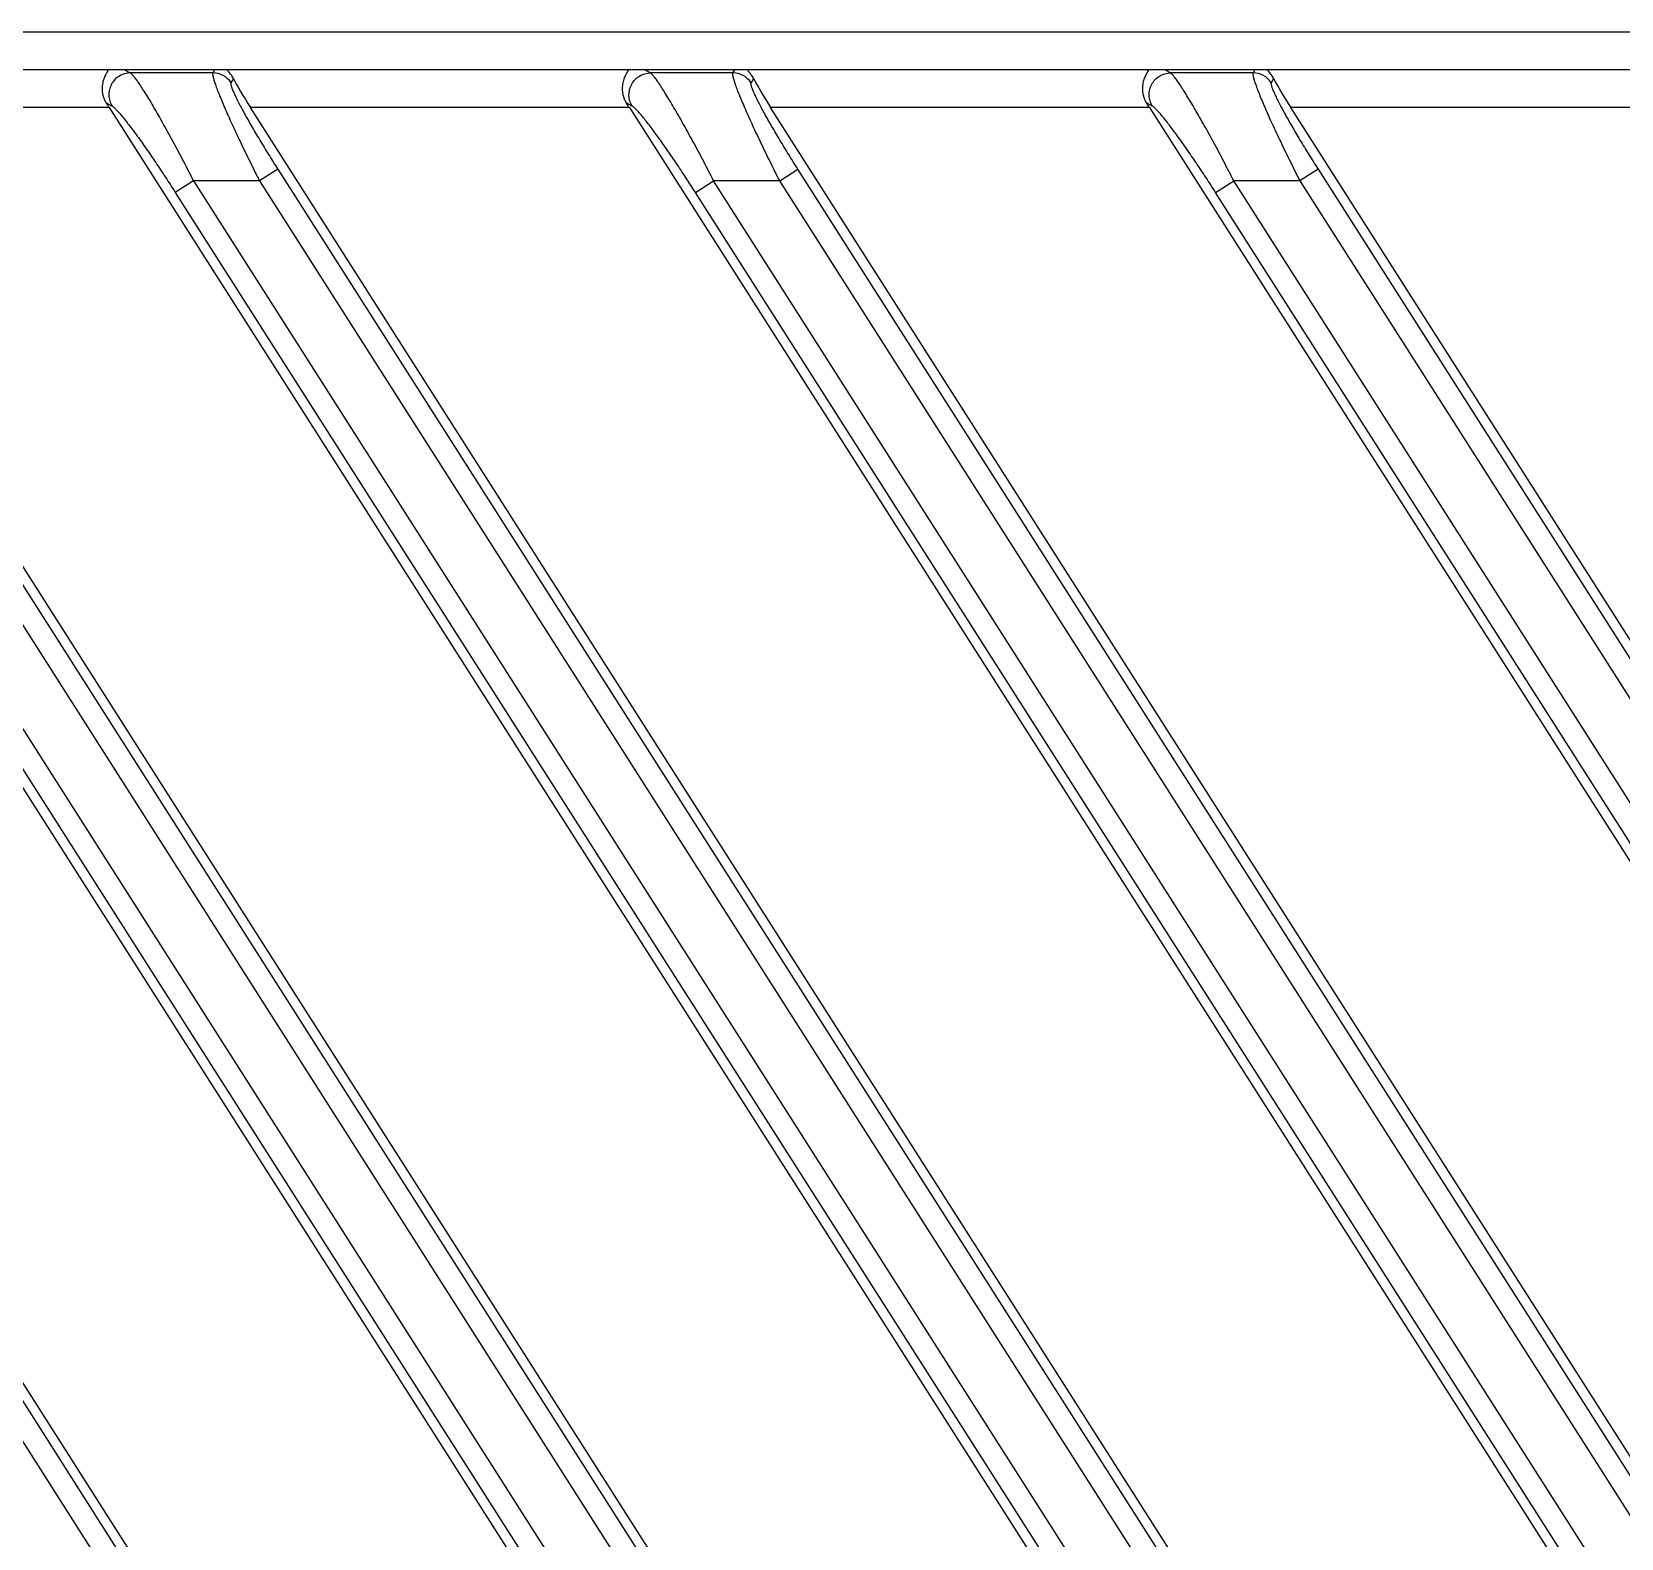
# Model space of a CAD drawing. Header units: millimetres. Extents: x 620 to 19791, y 2539 to 6969.
# Drawn here: x 16950.77 to 16980.12, y 4446.94 to 4474.76 of the extents above; entities that cross this region are included whole.
import ezdxf

# ---------------------------------------------------------------- set-up
doc = ezdxf.new("R2010")
doc.units = ezdxf.units.MM

# ---------------------------------------------------------------- blocks, each defined once
blk = doc.blocks.new('DTGFH')
at = {"color": 7, "linetype": 'Continuous'}
for p, q in [((9401.048, 4441.2), (8801.048, 4441.2)), ((9326.572, 4441.2), (9326.68, 4441.141)), ((9328.236, 4441.2), (9328.203, 4441.141)), ((9336.284, 4441.141), (9336.176, 4441.2)), ((9337.808, 4441.141), (9337.84, 4441.2)), ((9345.888, 4441.141), (9345.78, 4441.2)), ((9347.444, 4441.2), (9347.412, 4441.141)), ((9328.203, 4441.141), (9326.68, 4441.141)), ((9328.584, 4441.038), (9328.539, 4440.957)), ((9337.808, 4441.141), (9336.284, 4441.141)), ((9338.188, 4441.038), (9338.144, 4440.957)), ((9347.412, 4441.141), (9345.888, 4441.141)), ((9347.792, 4441.038), (9347.748, 4440.957)), ((9326.235, 4440.588), (9326.344, 4440.529)), ((9335.948, 4440.529), (9335.839, 4440.588)), ((9345.552, 4440.529), (9345.443, 4440.588)), ((9326.292, 4440.5), (9322.523, 4440.5)), ((9326.292, 4440.5), (9395.966, 4331.134)), ((9335.896, 4440.5), (9328.9, 4440.5)), ((9396.638, 4334.173), (9328.9, 4440.5)), ((9335.896, 4440.5), (9400.314, 4339.384)), ((9345.5, 4440.5), (9338.504, 4440.5)), ((9400.348, 4343.425), (9338.504, 4440.5)), ((9345.5, 4440.5), (9359.577, 4418.404)), ((9355.104, 4440.5), (9348.109, 4440.5)), ((9360.311, 4421.346), (9348.109, 4440.5)), ((9327.847, 4439.149), (9327.511, 4438.935)), ((9329.067, 4439.149), (9327.847, 4439.149)), ((9327.847, 4439.149), (9394.687, 4334.23)), ((9329.403, 4439.363), (9329.067, 4439.149)), ((9329.067, 4439.149), (9394.687, 4336.146)), ((9329.403, 4439.363), (9395.024, 4336.36)), ((9337.115, 4438.935), (9337.451, 4439.149)), ((9338.671, 4439.149), (9337.451, 4439.149)), ((9398.997, 4342.541), (9337.451, 4439.149)), ((9338.671, 4439.149), (9339.008, 4439.363)), ((9398.997, 4344.457), (9338.671, 4439.149)), ((9399.333, 4344.671), (9339.008, 4439.363)), ((9346.719, 4438.935), (9347.055, 4439.149)), ((9348.276, 4439.149), (9347.055, 4439.149)), ((9360.256, 4418.427), (9347.055, 4439.149)), ((9348.612, 4439.363), (9348.276, 4439.149)), ((9348.276, 4439.149), (9360.039, 4420.684)), ((9348.612, 4439.363), (9360.375, 4420.898)), ((9327.511, 4438.935), (9394.351, 4334.016)), ((9398.661, 4342.327), (9337.115, 4438.935)), ((9359.92, 4418.213), (9346.719, 4438.935)), ((9396.214, 4304.688), (9312.326, 4436.366)), ((9319.402, 4436.24), (9395.966, 4316.058)), ((9396.638, 4319.098), (9322.523, 4435.435)), ((9312.941, 4435.053), (9395.024, 4306.209)), ((9322.545, 4435.053), (9395.024, 4321.285)), ((9312.605, 4434.839), (9394.687, 4305.995)), ((9320.988, 4434.839), (9394.687, 4319.154)), ((9322.209, 4434.839), (9394.687, 4321.07)), ((9320.652, 4434.625), (9394.351, 4318.94)), ((9322.523, 4104.4), (9376.7, 4104.4)), ((9401.048, 4103.7), (8801.548, 4103.7))]:
    blk.add_line(p, q, dxfattribs=at)
for centre in [(9328.202, 4440.739), (9337.806, 4440.739), (9347.41, 4440.739)]:
    blk.add_arc(centre, 0.402, 32.7568, 89.7432, dxfattribs=at)
for centre, start_param, end_param in [((9328.973, 4440.5), 0.647746, 1.523567), ((9338.577, 4440.5), 0.647746, 1.523567), ((9348.181, 4440.5), 0.647746, 1.523567), ((9326.219, 4440.5), -1.618026, -1.492115), ((9335.823, 4440.5), -1.618026, -1.492115), ((9345.427, 4440.5), -1.618026, -1.492115)]:
    blk.add_ellipse(centre, major_axis=(-0.449, 0.699), ratio=0.073624, start_param=start_param, end_param=end_param, dxfattribs=at)
for points, knots in [([(9326.246, 4441.2), (9326.249, 4441.2), (9326.253, 4441.2), (9326.258, 4441.199), (9326.261, 4441.197), (9326.263, 4441.196), (9326.265, 4441.193), (9326.266, 4441.189), (9326.266, 4441.185), (9326.265, 4441.18), (9326.262, 4441.173), (9326.257, 4441.164), (9326.251, 4441.153), (9326.244, 4441.141), (9326.237, 4441.128), (9326.229, 4441.114), (9326.217, 4441.092), (9326.203, 4441.062), (9326.188, 4441.022), (9326.175, 4440.978), (9326.165, 4440.929), (9326.159, 4440.877), (9326.159, 4440.82), (9326.166, 4440.762), (9326.18, 4440.702), (9326.203, 4440.643), (9326.224, 4440.606), (9326.235, 4440.588)], [0, 0, 0, 0, 0.012577, 0.017811, 0.022415, 0.026524, 0.030371, 0.038422, 0.043171, 0.048577, 0.06156, 0.077442, 0.095999, 0.116978, 0.140127, 0.165209, 0.192065, 0.250601, 0.315018, 0.384942, 0.460136, 0.540384, 0.625394, 0.714676, 0.807485, 0.902935, 1, 1, 1, 1]), ([(9328.584, 4441.038), (9328.578, 4441.05), (9328.565, 4441.073), (9328.543, 4441.105), (9328.525, 4441.129), (9328.512, 4441.145), (9328.502, 4441.156), (9328.494, 4441.166), (9328.486, 4441.175), (9328.481, 4441.182), (9328.477, 4441.188), (9328.475, 4441.191), (9328.474, 4441.194), (9328.474, 4441.197), (9328.475, 4441.199), (9328.477, 4441.2), (9328.479, 4441.2), (9328.481, 4441.2), (9328.482, 4441.2)], [0, 0, 0, 0, 0.204317, 0.392896, 0.563403, 0.640806, 0.712092, 0.776327, 0.832529, 0.879525, 0.916233, 0.930591, 0.942394, 0.959733, 0.967501, 0.976309, 0.987004, 1, 1, 1, 1]), ([(9335.851, 4441.2), (9335.853, 4441.2), (9335.857, 4441.2), (9335.862, 4441.199), (9335.865, 4441.197), (9335.867, 4441.196), (9335.869, 4441.193), (9335.87, 4441.189), (9335.87, 4441.185), (9335.869, 4441.18), (9335.866, 4441.173), (9335.861, 4441.164), (9335.855, 4441.153), (9335.848, 4441.141), (9335.841, 4441.128), (9335.833, 4441.114), (9335.821, 4441.092), (9335.807, 4441.062), (9335.792, 4441.022), (9335.779, 4440.978), (9335.769, 4440.929), (9335.763, 4440.877), (9335.763, 4440.82), (9335.77, 4440.762), (9335.785, 4440.702), (9335.807, 4440.643), (9335.828, 4440.606), (9335.839, 4440.588)], [0, 0, 0, 0, 0.012577, 0.017811, 0.022415, 0.026524, 0.030371, 0.038422, 0.043171, 0.048577, 0.06156, 0.077442, 0.095999, 0.116978, 0.140127, 0.165209, 0.192065, 0.250601, 0.315018, 0.384942, 0.460136, 0.540384, 0.625394, 0.714676, 0.807485, 0.902935, 1, 1, 1, 1]), ([(9338.188, 4441.038), (9338.182, 4441.05), (9338.169, 4441.073), (9338.147, 4441.105), (9338.129, 4441.129), (9338.116, 4441.145), (9338.106, 4441.156), (9338.098, 4441.166), (9338.091, 4441.175), (9338.085, 4441.182), (9338.081, 4441.188), (9338.079, 4441.191), (9338.078, 4441.194), (9338.078, 4441.197), (9338.079, 4441.199), (9338.081, 4441.2), (9338.083, 4441.2), (9338.085, 4441.2), (9338.086, 4441.2)], [0, 0, 0, 0, 0.204317, 0.392896, 0.563403, 0.640806, 0.712092, 0.776327, 0.832529, 0.879525, 0.916233, 0.930591, 0.942394, 0.959733, 0.967501, 0.976309, 0.987004, 1, 1, 1, 1]), ([(9345.455, 4441.2), (9345.457, 4441.2), (9345.461, 4441.2), (9345.466, 4441.199), (9345.469, 4441.197), (9345.471, 4441.196), (9345.473, 4441.193), (9345.474, 4441.189), (9345.474, 4441.185), (9345.473, 4441.18), (9345.47, 4441.173), (9345.465, 4441.164), (9345.459, 4441.153), (9345.453, 4441.141), (9345.445, 4441.128), (9345.437, 4441.114), (9345.426, 4441.092), (9345.411, 4441.062), (9345.396, 4441.022), (9345.383, 4440.978), (9345.373, 4440.929), (9345.367, 4440.877), (9345.368, 4440.82), (9345.374, 4440.762), (9345.389, 4440.702), (9345.411, 4440.643), (9345.432, 4440.606), (9345.443, 4440.588)], [0, 0, 0, 0, 0.012577, 0.017811, 0.022415, 0.026524, 0.030371, 0.038422, 0.043171, 0.048577, 0.06156, 0.077442, 0.095999, 0.116978, 0.140127, 0.165209, 0.192065, 0.250601, 0.315018, 0.384942, 0.460136, 0.540384, 0.625394, 0.714676, 0.807485, 0.902935, 1, 1, 1, 1]), ([(9347.792, 4441.038), (9347.786, 4441.05), (9347.773, 4441.073), (9347.751, 4441.105), (9347.733, 4441.129), (9347.72, 4441.145), (9347.71, 4441.156), (9347.702, 4441.166), (9347.695, 4441.175), (9347.689, 4441.182), (9347.685, 4441.188), (9347.683, 4441.191), (9347.682, 4441.194), (9347.682, 4441.197), (9347.684, 4441.199), (9347.685, 4441.2), (9347.687, 4441.2), (9347.689, 4441.2), (9347.69, 4441.2)], [0, 0, 0, 0, 0.204317, 0.392896, 0.563403, 0.640806, 0.712092, 0.776327, 0.832529, 0.879525, 0.916233, 0.930591, 0.942394, 0.959733, 0.967501, 0.976309, 0.987004, 1, 1, 1, 1]), ([(9326.68, 4441.141), (9326.645, 4441.141), (9326.575, 4441.13), (9326.477, 4441.087), (9326.394, 4441.021), (9326.331, 4440.934), (9326.292, 4440.835), (9326.28, 4440.728), (9326.296, 4440.623), (9326.325, 4440.558), (9326.344, 4440.529)], [0, 0, 0, 0, 0.124309, 0.249137, 0.374435, 0.5, 0.625565, 0.750863, 0.875691, 1, 1, 1, 1]), ([(9326.68, 4441.141), (9326.685, 4441.138), (9326.695, 4441.129), (9326.711, 4441.113), (9326.73, 4441.092), (9326.75, 4441.067), (9326.773, 4441.038), (9326.808, 4440.99), (9326.856, 4440.92), (9326.917, 4440.825), (9326.986, 4440.716), (9327.059, 4440.594), (9327.137, 4440.462), (9327.219, 4440.319), (9327.335, 4440.114), (9327.484, 4439.841), (9327.666, 4439.501), (9327.786, 4439.267), (9327.847, 4439.149)], [0, 0, 0, 0, 0.007664, 0.017477, 0.029447, 0.043543, 0.059716, 0.077906, 0.120046, 0.169342, 0.22513, 0.286734, 0.353486, 0.424739, 0.49987, 0.659399, 0.827544, 1, 1, 1, 1]), ([(9328.203, 4441.141), (9328.203, 4441.14), (9328.202, 4441.136), (9328.2, 4441.127), (9328.201, 4441.113), (9328.203, 4441.093), (9328.208, 4441.068), (9328.216, 4441.038), (9328.23, 4440.99), (9328.253, 4440.92), (9328.288, 4440.824), (9328.332, 4440.714), (9328.383, 4440.591), (9328.441, 4440.457), (9328.505, 4440.312), (9328.575, 4440.16), (9328.649, 4440.001), (9328.754, 4439.778), (9328.893, 4439.493), (9329.008, 4439.264), (9329.067, 4439.149)], [0, 0, 0, 0, 0.002337, 0.005141, 0.012309, 0.021692, 0.033343, 0.047262, 0.063422, 0.102249, 0.149298, 0.203902, 0.265312, 0.332745, 0.405412, 0.48254, 0.563386, 0.647245, 0.821366, 1, 1, 1, 1]), ([(9328.539, 4440.957), (9328.538, 4440.954), (9328.537, 4440.949), (9328.537, 4440.942), (9328.537, 4440.931), (9328.54, 4440.916), (9328.545, 4440.896), (9328.553, 4440.871), (9328.563, 4440.843), (9328.576, 4440.811), (9328.597, 4440.762), (9328.629, 4440.693), (9328.674, 4440.603), (9328.727, 4440.503), (9328.785, 4440.394), (9328.85, 4440.278), (9328.945, 4440.112), (9329.072, 4439.897), (9329.234, 4439.632), (9329.346, 4439.453), (9329.403, 4439.363)], [0, 0, 0, 0, 0.005131, 0.008428, 0.012271, 0.021684, 0.033464, 0.047622, 0.064124, 0.082905, 0.10389, 0.152077, 0.207846, 0.270293, 0.338506, 0.411613, 0.488798, 0.652475, 0.824325, 1, 1, 1, 1]), ([(9335.948, 4440.529), (9335.929, 4440.558), (9335.9, 4440.623), (9335.884, 4440.728), (9335.896, 4440.835), (9335.935, 4440.934), (9335.998, 4441.021), (9336.081, 4441.087), (9336.179, 4441.13), (9336.249, 4441.141), (9336.284, 4441.141)], [0, 0, 0, 0, 0.124309, 0.249137, 0.374435, 0.5, 0.625565, 0.750863, 0.875691, 1, 1, 1, 1]), ([(9337.451, 4439.149), (9337.39, 4439.267), (9337.27, 4439.501), (9337.089, 4439.841), (9336.939, 4440.114), (9336.823, 4440.319), (9336.741, 4440.462), (9336.663, 4440.594), (9336.59, 4440.716), (9336.522, 4440.825), (9336.46, 4440.92), (9336.412, 4440.99), (9336.377, 4441.038), (9336.354, 4441.067), (9336.334, 4441.092), (9336.315, 4441.113), (9336.299, 4441.129), (9336.289, 4441.138), (9336.284, 4441.141)], [0, 0, 0, 0, 0.172457, 0.340604, 0.500133, 0.575264, 0.646516, 0.713267, 0.77487, 0.830657, 0.879953, 0.922093, 0.940283, 0.956456, 0.970552, 0.982522, 0.992336, 1, 1, 1, 1]), ([(9338.671, 4439.149), (9338.613, 4439.264), (9338.497, 4439.493), (9338.358, 4439.778), (9338.253, 4440.001), (9338.179, 4440.16), (9338.109, 4440.312), (9338.045, 4440.457), (9337.987, 4440.591), (9337.936, 4440.714), (9337.892, 4440.824), (9337.857, 4440.92), (9337.834, 4440.99), (9337.82, 4441.038), (9337.812, 4441.068), (9337.807, 4441.093), (9337.805, 4441.113), (9337.804, 4441.127), (9337.806, 4441.136), (9337.807, 4441.14), (9337.808, 4441.141)], [0, 0, 0, 0, 0.17863, 0.352747, 0.436605, 0.51745, 0.594578, 0.667244, 0.734677, 0.796087, 0.850691, 0.897742, 0.936571, 0.952732, 0.966652, 0.978305, 0.98769, 0.994858, 0.997662, 1, 1, 1, 1]), ([(9339.008, 4439.363), (9338.95, 4439.453), (9338.838, 4439.632), (9338.676, 4439.897), (9338.549, 4440.112), (9338.454, 4440.278), (9338.39, 4440.394), (9338.331, 4440.503), (9338.278, 4440.603), (9338.233, 4440.693), (9338.201, 4440.762), (9338.18, 4440.811), (9338.167, 4440.843), (9338.157, 4440.871), (9338.149, 4440.896), (9338.144, 4440.916), (9338.141, 4440.931), (9338.141, 4440.942), (9338.141, 4440.949), (9338.142, 4440.954), (9338.144, 4440.957)], [0, 0, 0, 0, 0.175673, 0.347519, 0.511196, 0.588381, 0.661487, 0.7297, 0.792145, 0.847915, 0.896102, 0.917087, 0.935869, 0.952372, 0.966531, 0.978313, 0.987727, 0.991571, 0.994868, 1, 1, 1, 1]), ([(9345.552, 4440.529), (9345.533, 4440.558), (9345.505, 4440.623), (9345.488, 4440.728), (9345.5, 4440.835), (9345.539, 4440.934), (9345.602, 4441.021), (9345.685, 4441.087), (9345.783, 4441.13), (9345.853, 4441.141), (9345.888, 4441.141)], [0, 0, 0, 0, 0.124309, 0.249137, 0.374435, 0.5, 0.625565, 0.750863, 0.875691, 1, 1, 1, 1]), ([(9347.055, 4439.149), (9346.994, 4439.267), (9346.874, 4439.501), (9346.693, 4439.841), (9346.543, 4440.114), (9346.427, 4440.319), (9346.345, 4440.462), (9346.267, 4440.594), (9346.194, 4440.716), (9346.126, 4440.825), (9346.064, 4440.92), (9346.016, 4440.99), (9345.981, 4441.038), (9345.958, 4441.067), (9345.938, 4441.092), (9345.919, 4441.113), (9345.903, 4441.129), (9345.893, 4441.138), (9345.888, 4441.141)], [0, 0, 0, 0, 0.172457, 0.340604, 0.500133, 0.575264, 0.646516, 0.713267, 0.77487, 0.830657, 0.879953, 0.922093, 0.940283, 0.956456, 0.970552, 0.982522, 0.992336, 1, 1, 1, 1]), ([(9347.412, 4441.141), (9347.411, 4441.14), (9347.41, 4441.136), (9347.409, 4441.127), (9347.409, 4441.113), (9347.411, 4441.093), (9347.416, 4441.068), (9347.424, 4441.038), (9347.438, 4440.99), (9347.461, 4440.92), (9347.497, 4440.824), (9347.54, 4440.714), (9347.591, 4440.591), (9347.649, 4440.457), (9347.713, 4440.312), (9347.783, 4440.16), (9347.857, 4440.001), (9347.963, 4439.778), (9348.102, 4439.493), (9348.217, 4439.264), (9348.276, 4439.149)], [0, 0, 0, 0, 0.002337, 0.005141, 0.012309, 0.021692, 0.033343, 0.047262, 0.063422, 0.102249, 0.149298, 0.203902, 0.265312, 0.332745, 0.405412, 0.48254, 0.563386, 0.647245, 0.821366, 1, 1, 1, 1]), ([(9347.748, 4440.957), (9347.746, 4440.954), (9347.745, 4440.949), (9347.745, 4440.942), (9347.745, 4440.931), (9347.748, 4440.916), (9347.753, 4440.896), (9347.761, 4440.871), (9347.771, 4440.843), (9347.784, 4440.811), (9347.805, 4440.762), (9347.837, 4440.693), (9347.882, 4440.603), (9347.935, 4440.503), (9347.994, 4440.394), (9348.058, 4440.278), (9348.153, 4440.112), (9348.28, 4439.897), (9348.442, 4439.632), (9348.554, 4439.453), (9348.612, 4439.363)], [0, 0, 0, 0, 0.005131, 0.008428, 0.012271, 0.021684, 0.033464, 0.047622, 0.064124, 0.082905, 0.10389, 0.152077, 0.207846, 0.270293, 0.338506, 0.411613, 0.488798, 0.652475, 0.824325, 1, 1, 1, 1]), ([(9326.344, 4440.529), (9326.349, 4440.526), (9326.359, 4440.519), (9326.376, 4440.505), (9326.395, 4440.488), (9326.417, 4440.467), (9326.44, 4440.442), (9326.476, 4440.403), (9326.525, 4440.345), (9326.588, 4440.267), (9326.658, 4440.178), (9326.732, 4440.079), (9326.81, 4439.973), (9326.892, 4439.859), (9327.007, 4439.695), (9327.154, 4439.48), (9327.332, 4439.212), (9327.451, 4439.028), (9327.511, 4438.935)], [0, 0, 0, 0, 0.008615, 0.019455, 0.032505, 0.047714, 0.065009, 0.084305, 0.128526, 0.179599, 0.236742, 0.299202, 0.366274, 0.437309, 0.511707, 0.668418, 0.832402, 1, 1, 1, 1]), ([(9337.115, 4438.935), (9337.055, 4439.028), (9336.936, 4439.212), (9336.758, 4439.48), (9336.611, 4439.695), (9336.496, 4439.859), (9336.414, 4439.973), (9336.336, 4440.079), (9336.262, 4440.178), (9336.193, 4440.267), (9336.129, 4440.345), (9336.08, 4440.403), (9336.044, 4440.442), (9336.021, 4440.467), (9335.999, 4440.488), (9335.98, 4440.505), (9335.963, 4440.519), (9335.953, 4440.526), (9335.948, 4440.529)], [0, 0, 0, 0, 0.1676, 0.331584, 0.488296, 0.562693, 0.633727, 0.700799, 0.763258, 0.8204, 0.871473, 0.915693, 0.93499, 0.952285, 0.967494, 0.980544, 0.991384, 1, 1, 1, 1]), ([(9346.719, 4438.935), (9346.659, 4439.028), (9346.541, 4439.212), (9346.362, 4439.48), (9346.215, 4439.695), (9346.1, 4439.859), (9346.018, 4439.973), (9345.94, 4440.079), (9345.866, 4440.178), (9345.797, 4440.267), (9345.733, 4440.345), (9345.684, 4440.403), (9345.648, 4440.442), (9345.625, 4440.467), (9345.603, 4440.488), (9345.584, 4440.505), (9345.568, 4440.519), (9345.557, 4440.526), (9345.552, 4440.529)], [0, 0, 0, 0, 0.1676, 0.331584, 0.488296, 0.562693, 0.633727, 0.700799, 0.763258, 0.8204, 0.871473, 0.915693, 0.93499, 0.952285, 0.967494, 0.980544, 0.991384, 1, 1, 1, 1])]:
    blk.add_open_spline(points, degree=3, knots=knots, dxfattribs=at)
blk = doc.blocks.new('*U116')
blk.add_blockref('DTGFH', (-9101.048, -4276.2))
blk = doc.blocks.new('*U117')
at = {"color": 0, "linetype": 'ByBlock', "lineweight": -2, "transparency": 16777216}
for p in [(2400, 675), (2400, 337.5)]:
    blk.add_blockref('*U116', p, dxfattribs=at)

msp = doc.modelspace()

# ---------------------------------------------------------------- block references
msp.add_blockref('*U117', (14326.96016, 3971.56341))

doc.saveas('drawing.dxf')
